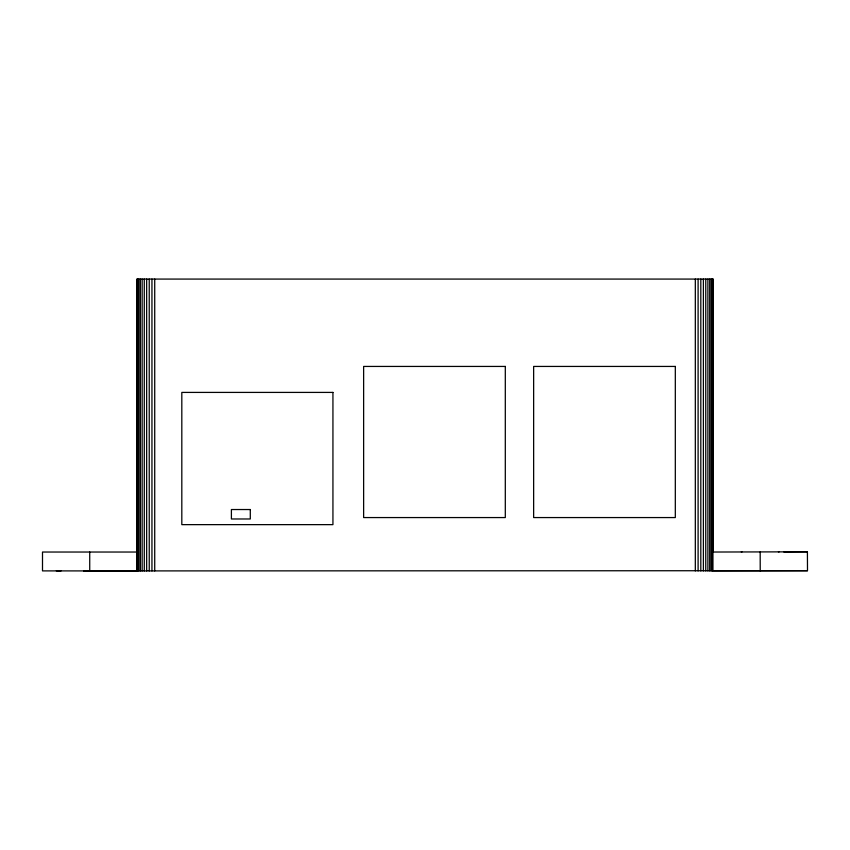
<?xml version="1.0" encoding="UTF-8"?>
<svg xmlns="http://www.w3.org/2000/svg" width="850" height="850" viewBox="0 0 850 850"><rect width="100%" height="100%" fill="white"/><g stroke="black" fill="none" stroke-linecap="round" stroke-linejoin="round"><path stroke-width="1.27" d="M136.946 490.641L136.946 503.296M698.105 570.924L698.105 279.076M700.814 570.924L700.814 279.076M703.386 570.924L703.386 279.076M705.755 570.924L705.766 279.076M709.686 570.924L709.697 279.076M711.099 570.924L711.153 279.076M712.215 570.924L712.226 279.076M712.98 279.076L712.948 570.924L807.5 570.732L807.404 551.809L783.796 551.894M136.946 457.587L136.946 516.619M83.566 570.924L807.447 570.701M741.296 551.916L741.965 551.926M778.43 551.841L779.099 551.852M136.946 552.032L42.5 552.032L42.5 570.892L108.619 570.924M56.334 570.817L60.977 570.924M807.404 551.809L712.948 552.032L713.097 279.076L136.946 279.076L136.946 570.924L89.728 570.892L89.728 552.032M760.176 551.947L760.219 570.839M707.891 279.076L707.891 570.924M695.321 279.076L695.321 570.924M154.721 279.076L154.721 570.924M151.948 279.076L151.948 570.924M149.228 279.076L149.239 570.924M146.657 279.076L146.667 570.924M144.277 279.076L144.288 570.924M142.152 279.076L142.152 570.924M140.346 279.076L140.367 570.924M138.89 279.076L138.901 570.924M137.827 279.076L137.838 570.924M137.179 279.076L137.19 570.924M505.304 366.435L363.63 366.435L363.63 517.565L505.304 517.565L505.304 366.435M675.314 366.435L533.641 366.435L533.641 517.565L675.314 517.565L675.314 366.435M332.934 392.413L181.815 392.413L181.815 524.641L332.934 524.641L332.934 392.413M250.293 509.533L231.402 509.533L231.402 518.978L250.293 518.978L250.293 509.533"/></g></svg>
